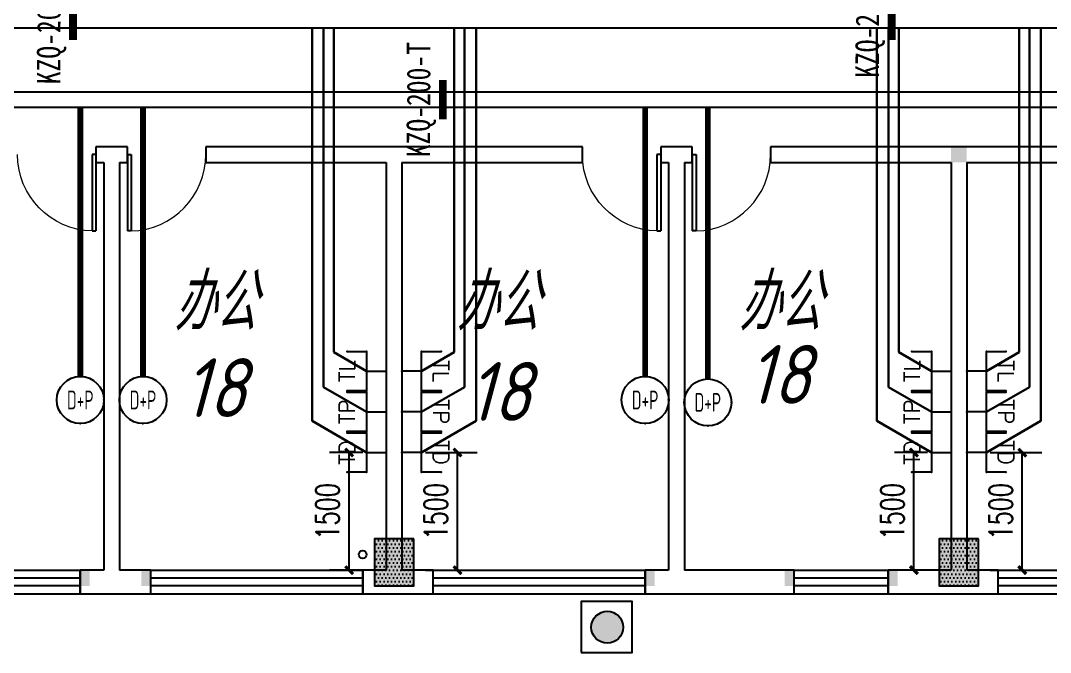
# Model space of a CAD drawing. Extents: x 1398449 to 2142961, y 256969 to 1032940.
# Drawn here: x 1572130 to 1585257, y 301168 to 309225 of the extents above; entities that cross this region are included whole.
import ezdxf
from ezdxf.enums import TextEntityAlignment as Align

# ---------------------------------------------------------------- set-up
doc = ezdxf.new("R2010")
doc.units = 0
doc.header["$LTSCALE"] = 1500
doc.header["$PDSIZE"] = 50
for name, color, linetype in [('1-建筑底图', 8, 'Continuous'), ('CABLETRAY_PDS', 6, 'Continuous'), ('COLU', 7, 'Continuous'), ('EQUIP-通讯', 3, 'Continuous'), ('TEL_DIM', 3, 'Continuous'), ('WIRE-综合布线', 5, 'Continuous'), ('光纤点位', 3, 'Continuous'), ('内网桥架', 1, 'Continuous'), ('墙填充', 252, 'Continuous'), ('抗震支吊架', 2, 'Continuous'), ('构造柱', 6, 'Continuous'), ('水', 5, 'Continuous'), ('红机电话', 3, 'Continuous'), ('结构柱子', 253, 'Continuous'), ('蓝机电话', 3, 'Continuous'), ('防火分区', 8, 'Continuous')]:
    doc.layers.add(name, color=color, linetype=linetype)
doc.layers.add('内网线路', color=1, linetype='Continuous', lineweight=30)
doc.styles.add('_TCH_DIM_T3', font='SIMPLEX', dxfattribs={"width": 0.705882, "bigfont": 'GBCBIG'})
doc.styles.add('_TEL_ATTDEF', font='GBENOR', dxfattribs={"width": 0.8, "height": 3, "bigfont": 'GBCBIG'})
doc.styles.add('_TEL_DIM', font='SIMPLEX', dxfattribs={"width": 0.8, "height": 3.5, "bigfont": 'HZTXT'})
doc.styles.add('kzcad', font='', dxfattribs={"width": 0.8})
doc.styles.get("Standard").update_dxf_attribs({"font": 'gbeitc.shx', "bigfont": 'gbcbig.shx'})
doc.styles.get('kzcad').set_extended_font_data('SimSun')
doc.linetypes.add('JIEDI', pattern='A,1.25,-0.25,0.25,-0.25,0.625,["/",Standard,S=0.6,R=0,X=0,Y=-0.3],0.625,-0.25,0.25,-0.25', length=4)
doc.dimstyles.new('_TCH_ARCH&&100', dxfattribs={"dimtxt": 297.5, "dimasz": 100, "dimexe": 250, "dimexo": 300, "dimgap": 126.25, "dimtad": 1, "dimdec": 0, "dimzin": 0, "dimdsep": 46, "dimtxsty": '_TCH_DIM_T3', "dimblk": 'ARCHTICK', "dimcen": 0.09, "dimclrt": 7, "dimazin": 2, "dimtfac": 1, "dimtdec": 0, "dimtix": 1, "dimtmove": 2, "dimatfit": 3, "dimfxl": 1, "dimtolj": 1, "dimtzin": 0, "dimarcsym": 0})
pattern_1 = [(0, (-733263.436, -708672.53), (23.8125, 47.625), [0, -47.625])]

# ---------------------------------------------------------------- blocks, each defined once
blk = doc.blocks.new('ghyhytjhrtret')
at = {"layer": '构造柱', "color": 0}
for points in [[(-357209, 1083137), (-357209, 1082937), (-357009, 1083137), (-357009, 1082937)], [(-368189, 1077737), (-368189, 1077537), (-368309, 1077737), (-368309, 1077537)], [(-367409, 1077737), (-367409, 1077537), (-367529, 1077737), (-367529, 1077537)], [(-360989, 1077737), (-360989, 1077537), (-361109, 1077737), (-361109, 1077537)], [(-359209, 1077737), (-359209, 1077537), (-359329, 1077737), (-359329, 1077537)], [(-357889, 1077737), (-357889, 1077537), (-358009, 1077737), (-358009, 1077537)]]:
    blk.add_solid(points, dxfattribs=at)
blk = doc.blocks.new('A$C2CDD3BEF')
at = {"layer": '防火分区'}
h = blk.add_hatch(color=7, dxfattribs=at)
h.dxf.hatch_style = 1
edge = h.paths.add_edge_path()
edge.add_arc((460, 446), 282, 0, 360)
at = {"layer": '防火分区', "color": 7}
blk.add_lwpolyline([(0, 0), (900, 0), (900, 900), (0, 900)], close=True, dxfattribs=at)
blk.add_circle((460, 446), 282, dxfattribs=at)
blk = doc.blocks.new('A$C737A27E0')
at = {"layer": '结构柱子'}
h = blk.add_hatch(color=6, dxfattribs=at)
h.dxf.hatch_style = 1
h.paths.add_polyline_path([(26750, 0), (26750, 600), (26250, 600), (26250, 0)])
h = blk.add_hatch(color=6, dxfattribs=at)
h.dxf.hatch_style = 1
h.paths.add_polyline_path([(33950, 600), (33450, 600), (33450, 0), (33950, 0)])
at = {"layer": '结构柱子', "color": 6}
for points in [[(26750, 600), (26250, 600), (26250, 0), (26750, 0)], [(33950, 600), (33450, 600), (33450, 0), (33950, 0)]]:
    blk.add_lwpolyline(points, close=True, dxfattribs=at)
blk = doc.blocks.new('A$C6ABE5480')
at = {"layer": '墙填充'}
h = blk.add_hatch(dxfattribs=at)
h.set_pattern_fill('DOTS', color=256, scale=30)
h.set_pattern_definition(pattern_1)
h.paths.add_polyline_path([(26750, 0), (26750, 600), (26250, 600), (26250, 0)])
h = blk.add_hatch(dxfattribs=at)
h.set_pattern_fill('DOTS', color=256, scale=30)
h.set_pattern_definition(pattern_1)
h.paths.add_polyline_path([(33950, 600), (33450, 600), (33450, 0), (33950, 0)])
at = {"layer": 'COLU', "color": 6}
for points in [[(26750, 600), (26250, 600), (26250, 0), (26750, 0)], [(33950, 600), (33450, 600), (33450, 0), (33950, 0)]]:
    blk.add_lwpolyline(points, close=True, dxfattribs=at)
blk = doc.blocks.new('shui1')
at = {"layer": '水'}
blk.add_circle((507442, 164838), 50, dxfattribs=at)
blk = doc.blocks.new('$TCHSYS$WIN2D')
for p, q in [((-0.5, 0.5), (0.5, 0.5)), ((-0.5, 0.5), (-0.5, -0.5)), ((0.5, 0.5), (0.5, -0.5)), ((0.5, 0.1667), (-0.5, 0.1667)), ((0.5, -0.1667), (-0.5, -0.1667)), ((-0.5, -0.5), (0.5, -0.5))]:
    blk.add_line(p, q)
blk = doc.blocks.new('$DorLib2D$00000001')
for p, q in [((0.45, 0.975), (0.5, 0.975)), ((0.45, 0), (0.45, 0.975)), ((0.5, 0), (0.5, 0.975)), ((0.5, 0), (0.45, 0))]:
    blk.add_line(p, q)
at = {"lineweight": 13}
blk.add_arc((0.475, 0), 0.975, 91.4693, 180, dxfattribs=at)
blk = doc.blocks.new('1-五层建筑底图')
at = {"layer": '1-建筑底图'}
for p, q in [((54200, 20300), (54000, 20300)), ((54000, 20300), (54000, 20100)), ((54400, 20300), (54200, 20300)), ((54400, 20100), (54400, 20300)), ((57800, 20300), (55400, 20300)), ((55400, 20300), (55400, 20100)), ((60200, 20300), (57800, 20300)), ((60200, 20100), (60200, 20300)), ((61400, 20300), (61200, 20300)), ((61200, 20300), (61200, 20100)), ((61600, 20300), (61400, 20300)), ((61600, 20100), (61600, 20300)), ((65000, 20300), (62600, 20300)), ((62600, 20300), (62600, 20100)), ((68300, 20300), (65000, 20300)), ((54000, 20100), (54100, 20100)), ((54100, 20100), (54100, 14900)), ((54300, 20100), (54400, 20100)), ((54300, 20100), (54300, 14900)), ((55400, 20100), (57700, 20100)), ((57700, 20100), (57700, 14900)), ((57900, 20100), (60200, 20100)), ((57900, 20100), (57900, 14900)), ((61200, 20100), (61300, 20100)), ((61300, 20100), (61300, 14900)), ((61500, 20100), (61500, 14900)), ((61500, 20100), (61600, 20100)), ((62600, 20100), (64900, 20100)), ((64900, 20100), (64900, 14900)), ((65100, 20100), (65100, 14900)), ((65100, 20100), (68300, 20100)), ((54100, 14900), (53800, 14900)), ((53800, 14900), (53800, 14600)), ((54700, 14900), (54300, 14900)), ((54700, 14600), (54700, 14900)), ((57700, 14900), (57400, 14900)), ((57400, 14900), (57400, 14600)), ((58300, 14900), (57900, 14900)), ((58300, 14600), (58300, 14900)), ((61300, 14900), (61000, 14900)), ((61000, 14900), (61000, 14600)), ((62900, 14900), (61500, 14900)), ((62900, 14600), (62900, 14900)), ((64900, 14900), (64100, 14900)), ((64100, 14900), (64100, 14600)), ((65500, 14900), (65100, 14900)), ((65500, 14600), (65500, 14900)), ((53800, 14600), (54200, 14600)), ((54200, 14600), (54700, 14600)), ((57400, 14600), (57800, 14600)), ((57800, 14600), (58300, 14600)), ((61000, 14600), (61400, 14600)), ((61400, 14600), (62900, 14600)), ((64100, 14600), (65000, 14600)), ((65000, 14600), (65500, 14600))]:
    blk.add_line(p, q, dxfattribs=at)
for name, p in [('ghyhytjhrtret', (422109.4, -1062837.1)), ('A$C737A27E0', (31300, 14700)), ('A$C6ABE5480', (31300, 14700)), ('shui1', (-450041.7, -149737.7))]:
    blk.add_blockref(name, p, dxfattribs=at)
for name, p, xscale, yscale, zscale in [('$DorLib2D$00000001', (53500, 20200), 1000, -1000, 1000), ('$DorLib2D$00000001', (54900, 20200), -1000, -1000, -1000), ('$DorLib2D$00000001', (60700, 20200), 1000, -1000, 1000), ('$DorLib2D$00000001', (62100, 20200), -1000, -1000, -1000), ('$TCHSYS$WIN2D', (52450, 14750), 2700, -300, 2700), ('$TCHSYS$WIN2D', (56050, 14750), 2700, -300, 2700), ('$TCHSYS$WIN2D', (59650, 14750), 2700, -300, 2700), ('$TCHSYS$WIN2D', (63500, 14750), 1200, -300, 1200), ('$TCHSYS$WIN2D', (65950, 14750), 900, -300, 900), ('A$C2CDD3BEF', (60186.3, 13851.2), 0.7200000000000001, 0.7200000000000001, 0.7200000000000001)]:
    blk.add_blockref(name, p, dxfattribs=dict(at, xscale=xscale, yscale=yscale, zscale=zscale))
for s, height, p in [('办公', 723.4, (54991.4, 17958.8)), ('办公', 723.4, (54991.4, 17958.8)), ('办公', 723.4, (58591.4, 17958.8)), ('办公', 723.4, (62191.4, 17958.8)), ('18', 750, (62304.9, 17021.1)), ('18', 750, (55109.6, 16851.9)), ('18', 750, (58738.4, 16803.6))]:
    blk.add_text(s, height=height, dxfattribs=at).set_placement(p)
blk = doc.blocks.new('$equip_U$00000080(win7-PC-hzk)')
blk.add_circle((0, 0.5), 0.5)
for p in [(0, 0.999), (-0.5, 0.5), (0.5, 0.5)]:
    blk.add_point(p)
at = {"color": 7, "style": '_TEL_DIM', "width": 0.7}
blk.add_attdef('$TEXT$', text='', height=0.4, dxfattribs=at).set_placement((0, 0.5), align=Align.MIDDLE_CENTER)
at = {"color": 7, "style": '_TEL_DIM', "flags": 1}
for tag in ['A', 'REMARK']:
    blk.add_attdef(tag, text='', height=0.00002, dxfattribs=at).set_placement((0, 0), align=Align.MIDDLE_CENTER)
blk = doc.blocks.new('$equip$00001867')
for p, q in [((-0.5, 0.499), (-0.5, 0.999)), ((0.5, 0.999), (0.5, 0.499)), ((0.5, 0.499), (-0.5, 0.499)), ((0, 0.5), (0, 0))]:
    blk.add_line(p, q)
for p in [(-0.5, 0.999), (0.5, 0.999), (-0.5, 0.499), (0.5, 0.499), (0, 0)]:
    blk.add_point(p)
at = {"color": 7, "style": '_TEL_DIM'}
blk.add_attdef('$TEXT$', text='', height=0.4, dxfattribs=at).set_placement((0, 0.999), align=Align.MIDDLE_CENTER)
at = {"color": 7, "style": '_TEL_DIM', "flags": 1}
blk.add_attdef('A', text='', height=0.00002, dxfattribs=at).set_placement((0, 0), align=Align.MIDDLE_CENTER)
blk = doc.blocks.new('$equip$00002670')
for p, q in [((-0.5, 0.499), (-0.5, 0.999)), ((0.5, 0.999), (0.5, 0.499)), ((0.5, 0.499), (-0.5, 0.499)), ((0, 0.5), (0, 0))]:
    blk.add_line(p, q)
for p in [(-0.5, 0.999), (0.5, 0.999), (-0.5, 0.499), (0.5, 0.499), (0, 0)]:
    blk.add_point(p)
at = {"color": 7, "style": '_TEL_DIM'}
blk.add_attdef('$TEXT$', text='', height=0.4, dxfattribs=at).set_placement((0, 0.999), align=Align.MIDDLE_CENTER)
at = {"color": 7, "style": '_TEL_DIM', "flags": 1}
blk.add_attdef('A', text='', height=0.000025, dxfattribs=at).set_placement((0, 0), align=Align.MIDDLE_CENTER)
blk = doc.blocks.new('_ArchTick')
at = {"color": 0, "linetype": 'ByBlock', "const_width": 0.4}
blk.add_lwpolyline([(-0.5, -0.5), (0.5, 0.5)], dxfattribs=at)
blk = doc.blocks.new('*D1113')
at = {"layer": 'Defpoints', "color": 0, "transparency": 16777216}
for p in [(1583518, 303717), (1583991, 303717), (1583991, 302217)]:
    blk.add_point(p, dxfattribs=at)
at = {"layer": 'TEL_DIM', "color": 0, "lineweight": -2, "transparency": 16777216}
for p, q in [((1583691, 303717), (1583268, 303717)), ((1583518, 302217), (1583518, 303717)), ((1583691, 302217), (1583268, 302217))]:
    blk.add_line(p, q, dxfattribs=at)
at = {"layer": 'TEL_DIM', "color": 0, "lineweight": -2, "transparency": 16777216, "xscale": 100, "yscale": 100, "zscale": 100}
for p, rotation in [((1583518, 303717), 90), ((1583518, 302217), 270)]:
    blk.add_blockref('_ArchTick', p, dxfattribs=dict(at, rotation=rotation))
at = {"layer": 'TEL_DIM', "color": 7, "transparency": 16777216, "insert": (1583243, 302967), "char_height": 297.5, "attachment_point": 5, "rotation": 90, "style": '_TCH_DIM_T3'}
blk.add_mtext('\\A1;1500', dxfattribs=at)
blk = doc.blocks.new('*D1114')
at = {"layer": 'Defpoints', "color": 0, "transparency": 16777216}
for p in [(1584191, 303717), (1584899, 303717), (1584191, 302217)]:
    blk.add_point(p, dxfattribs=at)
at = {"layer": 'TEL_DIM', "color": 0, "lineweight": -2, "transparency": 16777216}
for p, q in [((1584491, 303717), (1585149, 303717)), ((1584899, 302217), (1584899, 303717)), ((1584491, 302217), (1585149, 302217))]:
    blk.add_line(p, q, dxfattribs=at)
at = {"layer": 'TEL_DIM', "color": 0, "lineweight": -2, "transparency": 16777216, "xscale": 100, "yscale": 100, "zscale": 100}
for p, rotation in [((1584899, 303717), 90), ((1584899, 302217), 270)]:
    blk.add_blockref('_ArchTick', p, dxfattribs=dict(at, rotation=rotation))
at = {"layer": 'TEL_DIM', "color": 7, "transparency": 16777216, "insert": (1584624, 302967), "char_height": 297.5, "attachment_point": 5, "rotation": 90, "style": '_TCH_DIM_T3'}
blk.add_mtext('\\A1;1500', dxfattribs=at)
blk = doc.blocks.new('*D1115')
at = {"layer": 'Defpoints', "color": 0, "transparency": 16777216}
for p in [(1576318, 303717), (1576791, 303717), (1576791, 302217)]:
    blk.add_point(p, dxfattribs=at)
at = {"layer": 'TEL_DIM', "color": 0, "lineweight": -2, "transparency": 16777216}
for p, q in [((1576491, 303717), (1576068, 303717)), ((1576318, 302217), (1576318, 303717)), ((1576491, 302217), (1576068, 302217))]:
    blk.add_line(p, q, dxfattribs=at)
at = {"layer": 'TEL_DIM', "color": 0, "lineweight": -2, "transparency": 16777216, "xscale": 100, "yscale": 100, "zscale": 100}
for p, rotation in [((1576318, 303717), 90), ((1576318, 302217), 270)]:
    blk.add_blockref('_ArchTick', p, dxfattribs=dict(at, rotation=rotation))
at = {"layer": 'TEL_DIM', "color": 7, "transparency": 16777216, "insert": (1576043, 302967), "char_height": 297.5, "attachment_point": 5, "rotation": 90, "style": '_TCH_DIM_T3'}
blk.add_mtext('\\A1;1500', dxfattribs=at)
blk = doc.blocks.new('*D1116')
at = {"layer": 'Defpoints', "color": 0, "transparency": 16777216}
for p in [(1576991, 303717), (1577699, 303717), (1576991, 302217)]:
    blk.add_point(p, dxfattribs=at)
at = {"layer": 'TEL_DIM', "color": 0, "lineweight": -2, "transparency": 16777216}
for p, q in [((1577291, 303717), (1577949, 303717)), ((1577699, 302217), (1577699, 303717)), ((1577291, 302217), (1577949, 302217))]:
    blk.add_line(p, q, dxfattribs=at)
at = {"layer": 'TEL_DIM', "color": 0, "lineweight": -2, "transparency": 16777216, "xscale": 100, "yscale": 100, "zscale": 100}
for p, rotation in [((1577699, 303717), 90), ((1577699, 302217), 270)]:
    blk.add_blockref('_ArchTick', p, dxfattribs=dict(at, rotation=rotation))
at = {"layer": 'TEL_DIM', "color": 7, "transparency": 16777216, "insert": (1577424, 302967), "char_height": 297.5, "attachment_point": 5, "rotation": 90, "style": '_TCH_DIM_T3'}
blk.add_mtext('\\A1;1500', dxfattribs=at)

msp = doc.modelspace()

# ---------------------------------------------------------------- linework, layer by layer
at = {"layer": 'CABLETRAY_PDS'}
for p, q in [((1554087.5, 308317.1), (1592141, 308317.1)), ((1592141, 308117.1), (1554087.5, 308117.1))]:
    msp.add_line(p, q, dxfattribs=at)
at = {"layer": 'WIRE-综合布线', "linetype": 'Continuous', "const_width": 75}
for points in [[(1572891.3, 304686.8), (1572891.3, 308117.1)], [(1573690.7, 304686.8), (1573690.7, 308117.1)], [(1580091.3, 304686.8), (1580091.3, 308117.1)], [(1580890.6, 304656.1), (1580890.6, 308117.1)]]:
    msp.add_lwpolyline(points, dxfattribs=at)
at = {"layer": '内网桥架'}
msp.add_line((1591109.1, 309128.8), (1551329.9, 309128.8), dxfattribs=at)
at = {"layer": '内网线路'}
for points in [[(1576541.5, 303717.1), (1575844.9, 304121.4), (1575844.9, 309128.8)], [(1576541.5, 304237.1), (1575992.6, 304551.3), (1575992.6, 309128.8)], [(1576541.5, 304755.4), (1576123.6, 304998.5), (1576123.6, 309128.8)], [(1577240.5, 304755.4), (1577658.4, 304998.5), (1577658.4, 309128.8)], [(1577240.5, 304237.1), (1577789.4, 304551.3), (1577789.4, 309128.8)], [(1577240.5, 303717.1), (1577937, 304121.4), (1577937, 309128.8)], [(1583741.5, 303717.1), (1583044.9, 304121.4), (1583044.9, 309128.8)], [(1583741.5, 304237.1), (1583192.6, 304551.3), (1583192.6, 309128.8)], [(1583741.5, 304755.4), (1583323.6, 304998.5), (1583323.6, 309128.8)], [(1584440.5, 304755.4), (1584858.4, 304998.5), (1584858.4, 309128.8)], [(1584440.5, 304237.1), (1584989.4, 304551.3), (1584989.4, 309128.8)], [(1584440.5, 303717.1), (1585137, 304121.4), (1585137, 309128.8)]]:
    msp.add_lwpolyline(points, dxfattribs=at)
at = {"layer": '抗震支吊架', "color": 5, "const_width": 100}
for points in [[(1572799.1, 308978.8), (1572799.1, 309478.8)], [(1583233.7, 308978.8), (1583233.7, 309478.8)]]:
    msp.add_lwpolyline(points, dxfattribs=at)
at = {"layer": '抗震支吊架', "color": 2, "const_width": 100}
msp.add_lwpolyline([(1577511.8, 307967.1), (1577511.8, 308467.1)], dxfattribs=at)

# ---------------------------------------------------------------- block references
at = {"layer": '1-建筑底图', "linetype": 'JIEDI'}
msp.add_blockref('1-五层建筑底图', (1519091, 287317.1), dxfattribs=at)
at = {"layer": 'EQUIP-通讯', "linetype": 'JIEDI'}
ref = msp.add_blockref('$equip_U$00000080(win7-PC-hzk)', (1572591.6, 304387.1), dxfattribs=dict(at, xscale=600, yscale=600, zscale=600, rotation=269.9999999999997))
ref.add_attrib('$TEXT$', 'D+P', dxfattribs={"layer": '0', "color": 7, "height": 240, "style": '_TEL_ATTDEF', "width": 0.7}).set_placement((1572891.3, 304387.1), align=Align.MIDDLE_CENTER)
ref = msp.add_blockref('$equip_U$00000080(win7-PC-hzk)', (1573990.4, 304387.1), dxfattribs=dict(at, xscale=600, yscale=600, zscale=600, rotation=90.00000000000017))
ref.add_attrib('$TEXT$', 'D+P', dxfattribs={"layer": '0', "color": 7, "height": 240, "style": '_TEL_ATTDEF', "width": 0.7}).set_placement((1573690.7, 304387.1), align=Align.MIDDLE_CENTER)
ref = msp.add_blockref('$equip_U$00000080(win7-PC-hzk)', (1579791.6, 304387.1), dxfattribs=dict(at, xscale=600, yscale=600, zscale=600, rotation=270.000000000001))
ref.add_attrib('$TEXT$', 'D+P', dxfattribs={"layer": '0', "color": 7, "height": 240, "style": '_TEL_ATTDEF', "width": 0.7}).set_placement((1580091.3, 304387.1), align=Align.MIDDLE_CENTER)
ref = msp.add_blockref('$equip_U$00000080(win7-PC-hzk)', (1580590.9, 304356.4), dxfattribs=dict(at, xscale=600, yscale=600, zscale=600, rotation=270))
ref.add_attrib('$TEXT$', 'D+P', dxfattribs={"layer": '0', "color": 7, "height": 240, "style": '_TEL_ATTDEF', "width": 0.7}).set_placement((1580890.6, 304356.4), align=Align.MIDDLE_CENTER)
at = {"layer": '光纤点位', "xscale": 500, "yscale": 500, "zscale": 500}
for p, rotation in [((1576791, 303717.1), 90), ((1576991, 303717.1), 270), ((1583991, 303717.1), 90), ((1584191, 303717.1), 270)]:
    msp.add_blockref('$equip$00002670', p, dxfattribs=dict(at, rotation=rotation)).add_auto_attribs({'$TEXT$': 'TD'})
at = {"layer": '红机电话', "xscale": 500, "yscale": 500, "zscale": 500}
for p, rotation in [((1576791, 304237.1), 90), ((1576991, 304237.1), 270), ((1583991, 304237.1), 90), ((1584191, 304237.1), 270)]:
    msp.add_blockref('$equip$00001867', p, dxfattribs=dict(at, rotation=rotation)).add_auto_attribs({'$TEXT$': 'TP'})
at = {"layer": '蓝机电话', "xscale": 500, "yscale": 500, "zscale": 500}
for p, rotation in [((1576791, 304755.4), 90), ((1576991, 304755.4), 270), ((1583991, 304755.4), 90), ((1584191, 304755.4), 270)]:
    msp.add_blockref('$equip$00001867', p, dxfattribs=dict(at, rotation=rotation)).add_auto_attribs({'$TEXT$': 'TL'})

# ---------------------------------------------------------------- texts
at = {"layer": '抗震支吊架', "color": 5, "style": 'kzcad', "width": 0.8}
for s, p in [('KZQ-200-TL', (1572639.1, 309228.8)), ('KZQ-200-T', (1583073.7, 309228.8))]:
    msp.add_text(s, height=300, rotation=89.88539, dxfattribs=at).set_placement(p, align=Align.CENTER)
at = {"layer": '抗震支吊架', "color": 2, "style": 'kzcad', "width": 0.8}
msp.add_text('KZQ-200-T', height=300, rotation=89.88539, dxfattribs=at).set_placement((1577351.8, 308217.1), align=Align.CENTER)

# ---------------------------------------------------------------- dimensions: what is measured, and where the dimension line sits
at = {"layer": 'TEL_DIM'}
for p1, p2, distance, picture, middle in [((1576791, 302217.1), (1576791, 303717.1), 473.5, '*D1115', (1576042.5, 302967.1)), ((1576991, 302217.1), (1576991, 303717.1), -708, '*D1116', (1577424, 302967.1)), ((1583991, 302217.1), (1583991, 303717.1), 473.5, '*D1113', (1583242.5, 302967.1)), ((1584191, 302217.1), (1584191, 303717.1), -708, '*D1114', (1584624, 302967.1))]:
    dim = msp.add_aligned_dim(p1=p1, p2=p2, distance=distance, dimstyle='_TCH_ARCH&&100', dxfattribs=at)
    dim.commit()
    dim.dimension.update_dxf_attribs({"geometry": picture, "text_midpoint": middle})

doc.saveas('drawing.dxf')
